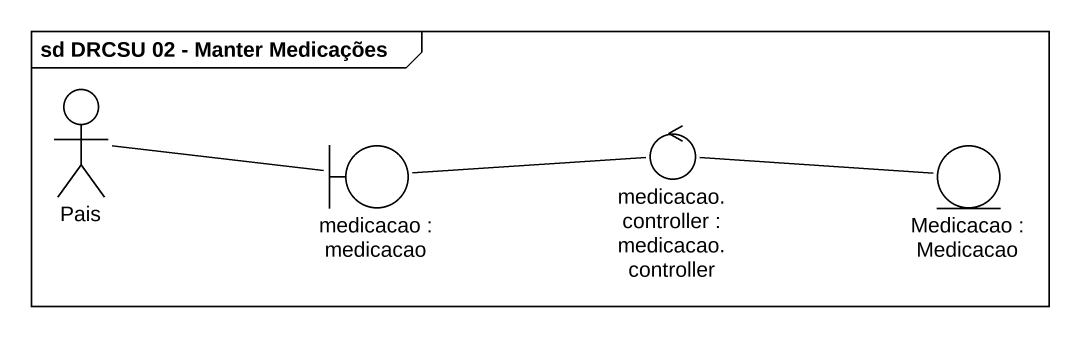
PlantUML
@startuml
mainframe sd DRCSU 02 - Manter Medicações
actor Pais
boundary "medicacao : medicacao" as medicacao
control "medicacao.controller : medicacao.controller" as medicacao_controller
entity "Medicacao : Medicacao" as Medicacao
Pais -right- medicacao
medicacao -right- medicacao_controller
medicacao_controller -right- Medicacao
@enduml
